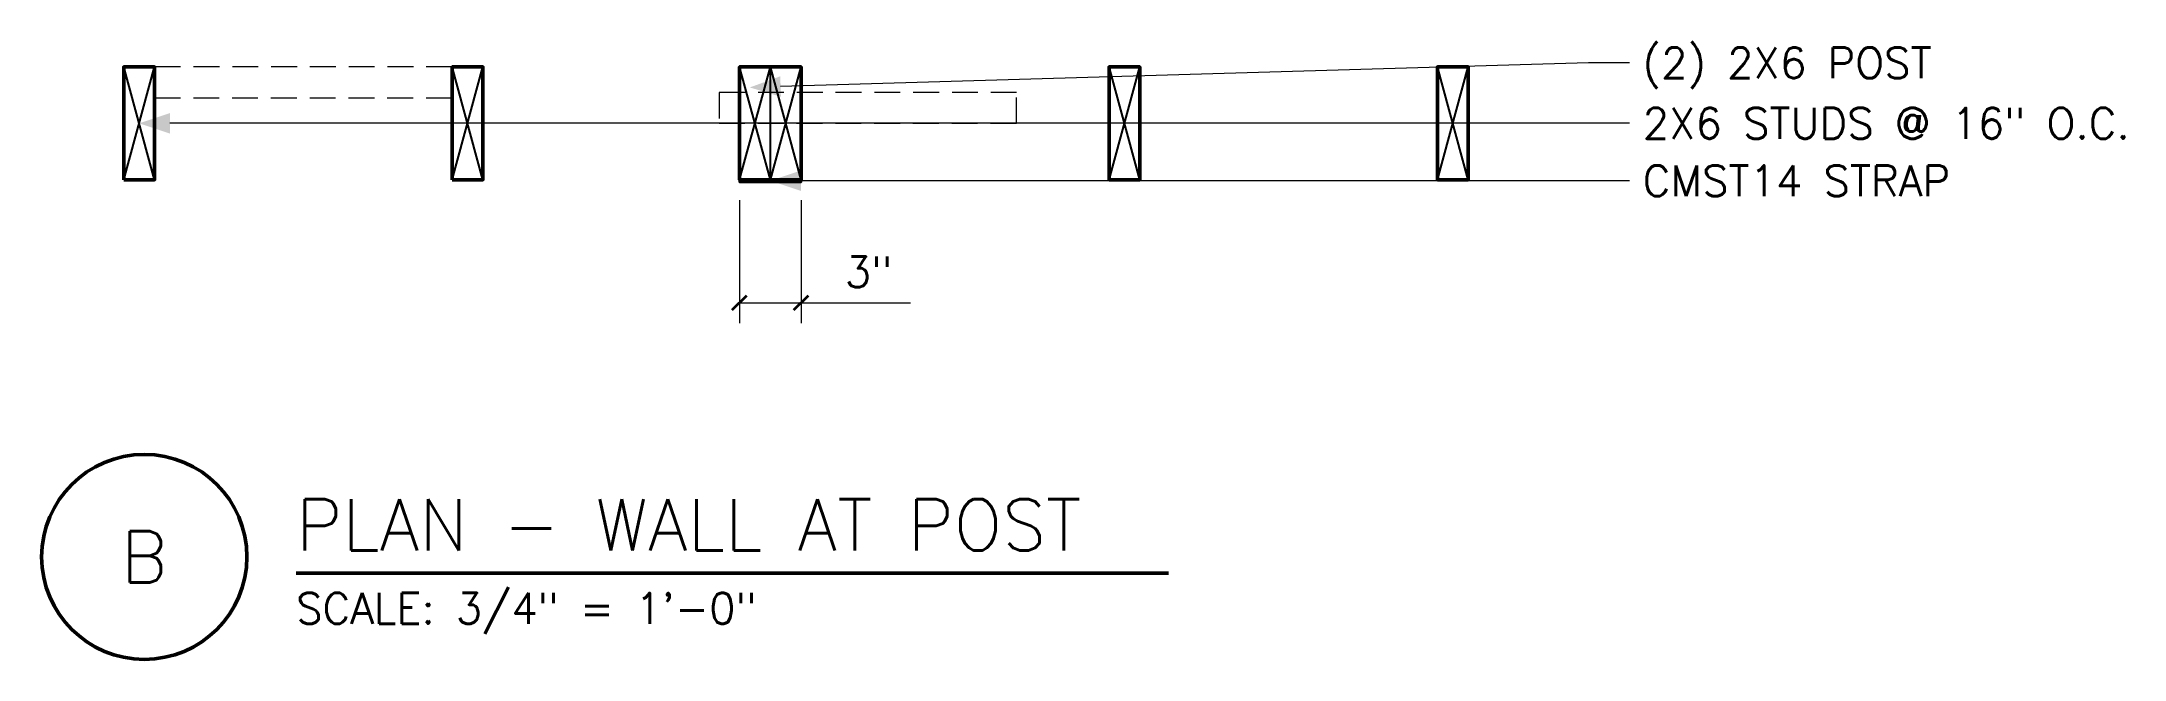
# Model space of a CAD drawing. Header units: inches. Extents: x -4 to 97, y -26 to 4.
import ezdxf
from ezdxf.enums import TextEntityAlignment as Align

# ---------------------------------------------------------------- set-up
doc = ezdxf.new("R2010")
doc.units = ezdxf.units.IN
doc.header["$MEASUREMENT"] = 0
doc.linetypes.add('DASHED', pattern=[1.889764, 1.259843, -0.629921])
for name, color, linetype, lineweight in [('S-ANNO-DIMS', 7, 'CONTINUOUS', 13), ('S-ANNO-NOTE', 7, 'CONTINUOUS', 18), ('S-ANNO-TTLB', 7, 'CONTINUOUS', 50), ('S-DETL-BYND', 7, 'CONTINUOUS', 25), ('S-DETL-CUT', 7, 'CONTINUOUS', 50), ('S-DETL-HIDN', 7, 'DASHED', 18), ('S-DETL-STL', 7, 'CONTINUOUS', 35)]:
    doc.layers.add(name, color=color, linetype=linetype, lineweight=lineweight)
doc.styles.add('KERF', font='romans.shx')

msp = doc.modelspace()

# ---------------------------------------------------------------- hatches: boundary and pattern name
at = {"layer": 'S-ANNO-NOTE', "lineweight": 50}
for points in [[(30.5, 1.75), (32.014031, 1.294249), (31.984676, 2.293818)], [(0.75, 0), (2.25, -0.5), (2.25, 0.5)], [(31.5, -2.8), (33, -3.3), (33, -2.3)]]:
    msp.add_hatch(color=256, dxfattribs=at).paths.add_polyline_path(points)
at = {"layer": 'S-DETL-STL', "lineweight": 50}
msp.add_hatch(color=256, dxfattribs=at).paths.add_polyline_path([(30, -2.85), (33, -2.85), (33, -2.75), (30, -2.75)])

# ---------------------------------------------------------------- linework, layer by layer
at = {"layer": 'S-ANNO-DIMS', "lineweight": 13}
for points in [[(30, -3.75), (30, -9.75)], [(33, -3.75), (33, -9.75)], [(30, -8.75), (33, -8.75)], [(33, -8.75), (38.321429, -8.75)]]:
    msp.add_lwpolyline(points, dxfattribs=at)
at = {"layer": 'S-ANNO-NOTE', "lineweight": 18}
for points in [[(73.36, 2.95), (71.36, 2.95), (31.999354, 1.794034)], [(73.36, 0), (71.36, 0), (2.25, 0)], [(73.36, -2.8), (71.36, -2.8), (33, -2.8)]]:
    msp.add_lwpolyline(points, dxfattribs=at)
at = {"layer": 'S-ANNO-TTLB', "lineweight": 50}
msp.add_lwpolyline([(-4, -21.15, 1), (6, -21.15, 1)], format="xyb", close=True, dxfattribs=at)
msp.add_lwpolyline([(8.4, -21.95), (50.9, -21.95)], dxfattribs=at)
at = {"layer": 'S-DETL-BYND', "lineweight": 25}
for points in [[(0, -2.75), (1.5, 2.75)], [(1.5, -2.75), (0, 2.75)], [(16, -2.75), (17.5, 2.75)], [(17.5, -2.75), (16, 2.75)], [(30, -2.75), (31.5, 2.75)], [(31.5, -2.75), (30, 2.75)], [(31.5, -2.75), (31.5, 2.75)], [(31.5, -2.75), (33, 2.75)], [(33, -2.75), (31.5, 2.75)], [(48, -2.75), (49.5, 2.75)], [(49.5, -2.75), (48, 2.75)], [(64, -2.75), (65.5, 2.75)], [(65.5, -2.75), (64, 2.75)]]:
    msp.add_lwpolyline(points, dxfattribs=at)
at = {"layer": 'S-DETL-CUT', "lineweight": 50}
for points in [[(0, -2.75), (1.5, -2.75), (1.5, 2.75), (0, 2.75)], [(16, -2.75), (17.5, -2.75), (17.5, 2.75), (16, 2.75)], [(48, -2.75), (49.5, -2.75), (49.5, 2.75), (48, 2.75)], [(64, -2.75), (65.5, -2.75), (65.5, 2.75), (64, 2.75)]]:
    msp.add_lwpolyline(points, close=True, dxfattribs=at)
for points in [[(31.5, 2.75), (30, 2.75), (30, -2.75), (31.5, -2.75)], [(31.5, -2.75), (33, -2.75), (33, 2.75), (31.5, 2.75)]]:
    msp.add_lwpolyline(points, dxfattribs=at)
at = {"layer": 'S-DETL-CUT', "lineweight": 35}
for points in [[(29.646447, -9.103553), (30.353553, -8.396447)], [(32.646447, -9.103553), (33.353553, -8.396447)]]:
    msp.add_lwpolyline(points, dxfattribs=at)
at = {"layer": 'S-DETL-HIDN', "linetype": 'DASHED', "lineweight": 18}
for points in [[(1.5, 1.25), (16, 1.25), (16, 2.75), (1.5, 2.75)], [(29, 0), (43.5, 0), (43.5, 1.5), (29, 1.5)]]:
    msp.add_lwpolyline(points, close=True, dxfattribs=at)
at = {"layer": 'S-DETL-STL', "lineweight": 35}
msp.add_lwpolyline([(30, -2.75), (30, -2.85), (33, -2.85), (33, -2.75)], dxfattribs=at)

# ---------------------------------------------------------------- texts
at = {"layer": 'S-ANNO-DIMS', "lineweight": 13, "style": 'KERF'}
msp.add_text('3"', height=1.5, dxfattribs=at).set_placement((36.285714, -8), align=Align.CENTER)
at = {"layer": 'S-ANNO-NOTE', "lineweight": 18, "style": 'KERF'}
for s, p in [('(2) 2X6 POST', (74, 2.2)), ('2X6 STUDS @ 16" O.C.', (74, -0.75)), ('CMST14 STRAP', (74, -3.55))]:
    msp.add_text(s, height=1.5, dxfattribs=at).set_placement(p)
at = {"layer": 'S-ANNO-TTLB', "lineweight": 50, "style": 'KERF'}
msp.add_text('PLAN - WALL AT POST', height=2.5, dxfattribs=at).set_placement((8.4, -20.83))
msp.add_text('B', height=2.5, dxfattribs=at).set_placement((1, -21.15), align=Align.MIDDLE_CENTER)
at = {"layer": 'S-ANNO-TTLB', "lineweight": 18, "style": 'KERF'}
msp.add_text('SCALE: 3/4" = 1\'-0"', height=1.5, dxfattribs=at).set_placement((8.4, -24.41))

doc.saveas('drawing.dxf')
